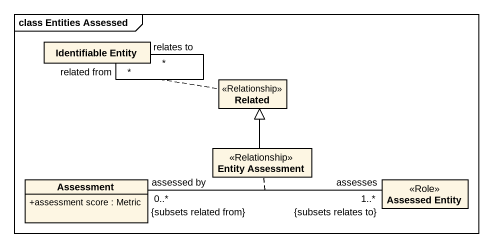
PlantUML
@startuml
mainframe class Entities Assessed
hide circle
hide empty members
skinparam classAttributeIconSize 0
class "Identifiable Entity" as Identifiable_Entity
class Related <<Relationship>>
class "Entity Assessment" as Entity_Assessment <<Relationship>>
class Assessment {
  +assessment score : Metric
}
class "Assessed Entity" as Assessed_Entity <<Role>>
Identifiable_Entity "related from\n*" -- "relates to\n*" Identifiable_Entity
(Identifiable_Entity, Identifiable_Entity) .. Related
Entity_Assessment -up-|> Related
Assessment "assessed by\n0..*\n{subsets related from}" -right- "assesses\n{subsets relates to}\n1..*" Assessed_Entity
(Assessment, Assessed_Entity) .. Entity_Assessment
@enduml
